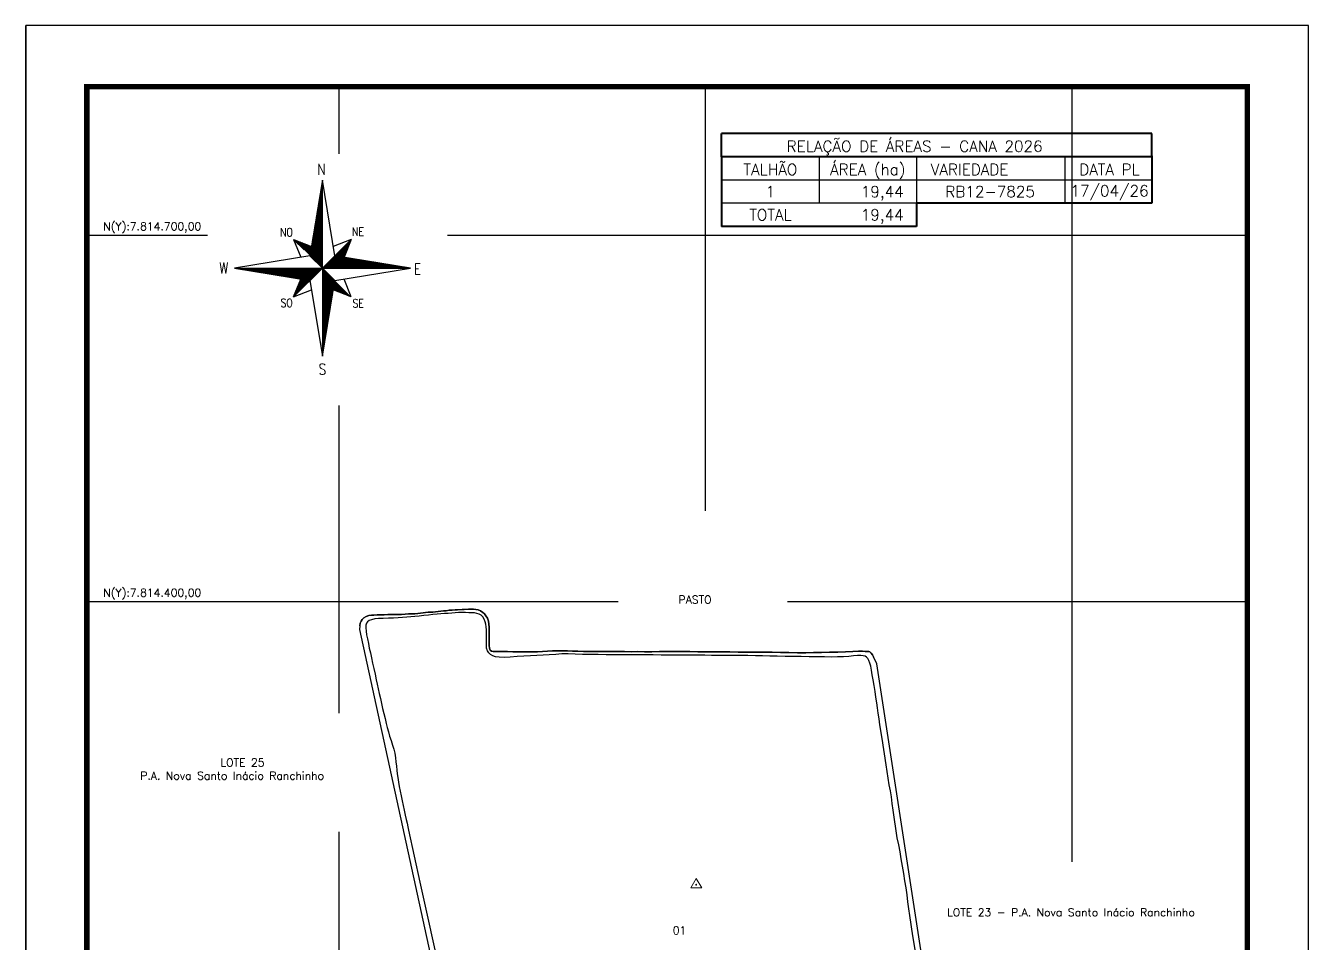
# Model space of a CAD drawing. Header units: millimetres. Extents: x 741843 to 742893, y 7813387 to 7814872.
# Drawn here: x 741843 to 742893, y 7814121 to 7814872 of the extents above; entities that cross this region are included whole.
import ezdxf
from ezdxf.enums import TextEntityAlignment as Align

# ---------------------------------------------------------------- set-up
doc = ezdxf.new("R2010")
doc.units = ezdxf.units.MM
doc.linetypes.add('LIN0', pattern=[0])
for name, color, linetype in [('0114LOTE24', 1, 'Continuous'), ('0114lote24001', 5, 'Continuous'), ('CONFRONTANTES', 7, 'Continuous'), ('MALHA', 8, 'Continuous'), ('MARGEM', 5, 'Continuous'), ('QUADRO_DE_AREAS_CANA_2024', 7, 'Continuous'), ('SETA_NORTE', 3, 'Continuous'), ('TEXTO', 7, 'Continuous')]:
    doc.layers.add(name, color=color, linetype=linetype)
doc.styles.add('ROMANS', font='romans')
doc.styles.add('Simplex', font='simplex.shx')

# ---------------------------------------------------------------- blocks, each defined once
blk = doc.blocks.new('A$C309442C0')
at = {"layer": 'SETA_NORTE', "linetype": 'Continuous'}
h = blk.add_hatch(dxfattribs=at)
h.set_pattern_fill('ANSI31', color=256, scale=0.1375, angle=-90, style=0)
h.set_pattern_definition([(315, (-215853.3434, 13873.16845), (0.3086963042, 0.3086963042), [])])
h.paths.add_polyline_path([(73.5, 97.4), (74.7, 104.9), (60, 110.8)])
h = blk.add_hatch(dxfattribs=at)
h.set_pattern_fill('ANSI31', color=256, scale=0.1375, angle=180, style=0)
h.set_pattern_definition([(225, (13869.59828, 216024.21475), (0.3086963042, -0.3086963042), [])])
h.paths.add_polyline_path([(93.8, 97.4), (101.4, 96.2), (107.3, 110.8)])
h = blk.add_hatch(dxfattribs=at)
h.set_pattern_fill('ANSI31', color=256, scale=0.1375, style=0)
h.set_pattern_definition([(45, (-13702.2971, -215849.77324), (-0.3086963042, 0.3086963042), [])])
h.paths.add_polyline_path([(73.5, 77), (65.9, 78.3), (60, 63.6)])
h = blk.add_hatch(dxfattribs=at)
h.set_pattern_fill('ANSI31', color=256, scale=0.1375, angle=90, style=0)
h.set_pattern_definition([(135, (216020.6446, -13698.72693), (-0.3086963042, -0.3086963042), [])])
h.paths.add_polyline_path([(93.8, 77), (92.6, 69.5), (107.3, 63.6)])
for p, q in [((83.4, 157.5), (83.7, 157.8)), ((83.5, 158.3), (83.7, 158.4)), ((83.6, 159), (83.7, 159.1)), ((81.3, 145.3), (83.7, 147.6)), ((81.5, 146.1), (83.7, 148.2)), ((81.6, 146.8), (83.7, 148.9)), ((81.7, 147.6), (83.7, 149.5)), ((81.8, 148.3), (83.7, 150.1)), ((82, 149.1), (83.7, 150.8)), ((82.1, 149.9), (83.7, 151.4)), ((82.2, 150.6), (83.7, 152.1)), ((82.3, 151.4), (83.7, 152.7)), ((82.5, 152.2), (83.7, 153.3)), ((82.6, 152.9), (83.7, 154)), ((82.7, 153.7), (83.7, 154.6)), ((82.9, 154.4), (83.7, 155.2)), ((83, 155.2), (83.7, 155.9)), ((83.1, 156), (83.7, 156.5)), ((83.2, 156.7), (83.7, 157.2)), ((79.2, 132.3), (83.7, 136.8)), ((79.3, 133.1), (83.7, 137.4)), ((79.5, 133.8), (83.7, 138)), ((79.6, 134.6), (83.7, 138.7)), ((79.7, 135.4), (83.7, 139.3)), ((79.8, 136.1), (83.7, 140)), ((80, 136.9), (83.7, 140.6)), ((80.1, 137.7), (83.7, 141.2)), ((80.2, 138.4), (83.7, 141.9)), ((80.3, 139.2), (83.7, 142.5)), ((80.5, 139.9), (83.7, 143.1)), ((80.6, 140.7), (83.7, 143.8)), ((80.7, 141.5), (83.7, 144.4)), ((80.8, 142.2), (83.7, 145)), ((81, 143), (83.7, 145.7)), ((81.1, 143.8), (83.7, 146.3)), ((81.2, 144.5), (83.7, 147)), ((77.2, 120.1), (83.7, 126.6)), ((77.3, 120.9), (83.7, 127.2)), ((77.4, 121.6), (83.7, 127.8)), ((77.6, 122.4), (83.7, 128.5)), ((77.7, 123.2), (83.7, 129.1)), ((77.8, 123.9), (83.7, 129.8)), ((78, 124.7), (83.7, 130.4)), ((78.1, 125.5), (83.7, 131)), ((78.2, 126.2), (83.7, 131.7)), ((78.3, 127), (83.7, 132.3)), ((78.5, 127.7), (83.7, 132.9)), ((78.6, 128.5), (83.7, 133.6)), ((78.7, 129.3), (83.7, 134.2)), ((78.8, 130), (83.7, 134.9)), ((79, 130.8), (83.7, 135.5)), ((79.1, 131.6), (83.7, 136.1)), ((75.1, 107.2), (83.7, 115.7)), ((75.2, 107.9), (83.7, 116.4)), ((75.3, 108.7), (83.7, 117)), ((75.4, 109.4), (83.7, 117.7)), ((75.6, 110.2), (83.7, 118.3)), ((75.7, 111), (83.7, 118.9)), ((75.8, 111.7), (83.7, 119.6)), ((75.9, 112.5), (83.7, 120.2)), ((76.1, 113.3), (83.7, 120.8)), ((76.2, 114), (83.7, 121.5)), ((76.3, 114.8), (83.7, 122.1)), ((76.4, 115.5), (83.7, 122.8)), ((76.6, 116.3), (83.7, 123.4)), ((76.7, 117.1), (83.7, 124)), ((76.8, 117.8), (83.7, 124.7)), ((76.9, 118.6), (83.7, 125.3)), ((77.1, 119.4), (83.7, 125.9)), ((60, 110.8), (74.7, 104.9)), ((60, 110.8), (65.9, 96.2)), ((73.5, 97.3), (83.7, 107.5)), ((73.6, 98), (83.7, 108.1)), ((73.7, 98.8), (83.7, 108.7)), ((73.8, 99.5), (83.7, 109.4)), ((73.8, 97), (83.7, 106.8)), ((73.9, 100.3), (83.7, 110)), ((74.1, 101.1), (83.7, 110.6)), ((74.2, 101.8), (83.7, 111.3)), ((74.2, 96.7), (83.7, 106.2)), ((74.3, 102.6), (83.7, 111.9)), ((74.4, 103.3), (83.7, 112.6)), ((74.5, 96.4), (83.7, 105.6)), ((74.6, 104.1), (83.7, 113.2)), ((74.7, 104.9), (83.7, 113.8)), ((74.8, 105.6), (83.7, 114.5)), ((74.9, 106.4), (83.7, 115.1)), ((107.3, 110.8), (92.6, 104.9)), ((107.3, 110.8), (101.4, 96.2)), ((74.8, 96.1), (83.7, 104.9)), ((75.1, 95.7), (83.7, 104.3)), ((75.4, 95.4), (83.7, 103.6)), ((75.8, 95.1), (83.7, 103)), ((76.1, 94.8), (83.7, 102.4)), ((76.4, 94.5), (83.7, 101.7)), ((76.7, 94.2), (83.7, 101.1)), ((77, 93.8), (83.7, 100.5)), ((77.4, 93.5), (83.7, 99.8)), ((77.7, 93.2), (83.7, 99.2)), ((78, 92.9), (83.7, 98.5)), ((78.3, 92.6), (83.7, 97.9)), ((78.6, 92.2), (83.7, 97.3)), ((78.9, 91.9), (83.7, 96.6)), ((79.3, 91.6), (83.7, 96)), ((79.6, 91.3), (83.7, 95.4)), ((79.9, 91), (83.7, 94.7)), ((83.8, 87.2), (94, 97.4)), ((84.4, 87.2), (94.5, 97.3)), ((85.1, 87.2), (95.1, 97.2)), ((85.7, 87.2), (95.6, 97.1)), ((86.3, 87.2), (96.2, 97)), ((87, 87.2), (96.7, 96.9)), ((87.6, 87.2), (97.2, 96.9)), ((88.3, 87.2), (97.8, 96.8)), ((88.9, 87.2), (98.3, 96.7)), ((89.5, 87.2), (98.9, 96.6)), ((90.2, 87.2), (99.4, 96.5)), ((90.8, 87.2), (100, 96.4)), ((91.4, 87.2), (100.5, 96.3)), ((92.1, 87.2), (101.1, 96.2)), ((92.7, 87.2), (101.6, 96.1)), ((93.4, 87.2), (102.2, 96)), ((94, 87.2), (102.7, 96)), ((94.6, 87.2), (103.3, 95.9)), ((95.3, 87.2), (103.8, 95.8)), ((95.9, 87.2), (104.4, 95.7)), ((96.5, 87.2), (104.9, 95.6)), ((97.2, 87.2), (105.5, 95.5)), ((97.8, 87.2), (106, 95.4)), ((98.4, 87.2), (106.5, 95.3)), ((99.1, 87.2), (107.1, 95.2)), ((99.7, 87.2), (107.6, 95.1)), ((100.4, 87.2), (108.2, 95.1)), ((101, 87.2), (108.7, 95)), ((101.6, 87.2), (109.3, 94.9)), ((102.3, 87.2), (109.8, 94.8)), ((102.9, 87.2), (110.4, 94.7)), ((103.5, 87.2), (110.9, 94.6)), ((104.2, 87.2), (111.5, 94.5)), ((11.8, 87.2), (11.8, 87.2)), ((12.3, 87.1), (12.4, 87.2)), ((12.9, 87), (13.1, 87.2)), ((13.4, 86.9), (13.7, 87.2)), ((14, 86.8), (14.4, 87.2)), ((14.5, 86.7), (15, 87.2)), ((15.1, 86.6), (15.6, 87.2)), ((15.6, 86.6), (16.3, 87.2)), ((16.2, 86.5), (16.9, 87.2)), ((16.7, 86.4), (17.5, 87.2)), ((17.2, 86.3), (18.2, 87.2)), ((17.8, 86.2), (18.8, 87.2)), ((18.3, 86.1), (19.5, 87.2)), ((18.9, 86), (20.1, 87.2)), ((19.4, 85.9), (20.7, 87.2)), ((20, 85.8), (21.4, 87.2)), ((20.5, 85.7), (22, 87.2)), ((21.1, 85.7), (22.6, 87.2)), ((21.6, 85.6), (23.3, 87.2)), ((22.2, 85.5), (23.9, 87.2)), ((22.7, 85.4), (24.6, 87.2)), ((23.3, 85.3), (25.2, 87.2)), ((23.8, 85.2), (25.8, 87.2)), ((24.4, 85.1), (26.5, 87.2)), ((24.9, 85), (27.1, 87.2)), ((25.5, 84.9), (27.7, 87.2)), ((26, 84.8), (28.4, 87.2)), ((26.5, 84.8), (29, 87.2)), ((27.1, 84.7), (29.6, 87.2)), ((27.6, 84.6), (30.3, 87.2)), ((28.2, 84.5), (30.9, 87.2)), ((28.7, 84.4), (31.6, 87.2)), ((29.3, 84.3), (32.2, 87.2)), ((29.8, 84.2), (32.8, 87.2)), ((30.4, 84.1), (33.5, 87.2)), ((30.9, 84), (34.1, 87.2)), ((31.5, 83.9), (34.7, 87.2)), ((32, 83.9), (35.4, 87.2)), ((32.6, 83.8), (36, 87.2)), ((33.1, 83.7), (36.7, 87.2)), ((33.7, 83.6), (37.3, 87.2)), ((34.2, 83.5), (37.9, 87.2)), ((34.7, 83.4), (38.6, 87.2)), ((35.3, 83.3), (39.2, 87.2)), ((35.8, 83.2), (39.8, 87.2)), ((36.4, 83.1), (40.5, 87.2)), ((36.9, 83), (41.1, 87.2)), ((37.5, 83), (41.8, 87.2)), ((38, 82.9), (42.4, 87.2)), ((38.6, 82.8), (43, 87.2)), ((39.1, 82.7), (43.7, 87.2)), ((39.7, 82.6), (44.3, 87.2)), ((40.2, 82.5), (44.9, 87.2)), ((40.8, 82.4), (45.6, 87.2)), ((41.3, 82.3), (46.2, 87.2)), ((41.9, 82.2), (46.8, 87.2)), ((42.4, 82.1), (47.5, 87.2)), ((43, 82.1), (48.1, 87.2)), ((43.5, 82), (48.8, 87.2)), ((44, 81.9), (49.4, 87.2)), ((44.6, 81.8), (50, 87.2)), ((45.1, 81.7), (50.7, 87.2)), ((45.7, 81.6), (51.3, 87.2)), ((46.2, 81.5), (51.9, 87.2)), ((46.8, 81.4), (52.6, 87.2)), ((47.3, 81.3), (53.2, 87.2)), ((47.9, 81.2), (53.9, 87.2)), ((48.4, 81.2), (54.5, 87.2)), ((49, 81.1), (55.1, 87.2)), ((49.5, 81), (55.8, 87.2)), ((50.1, 80.9), (56.4, 87.2)), ((50.6, 80.8), (57, 87.2)), ((51.2, 80.7), (57.7, 87.2)), ((51.7, 80.6), (58.3, 87.2)), ((52.3, 80.5), (59, 87.2)), ((52.8, 80.4), (59.6, 87.2)), ((53.3, 80.3), (60.2, 87.2)), ((53.9, 80.3), (60.9, 87.2)), ((54.4, 80.2), (61.5, 87.2)), ((55, 80.1), (62.1, 87.2)), ((55.5, 80), (62.8, 87.2)), ((56.1, 79.9), (63.4, 87.2)), ((56.6, 79.8), (64, 87.2)), ((57.2, 79.7), (64.7, 87.2)), ((57.7, 79.6), (65.3, 87.2)), ((58.3, 79.5), (66, 87.2)), ((58.8, 79.4), (66.6, 87.2)), ((59.4, 79.4), (67.2, 87.2)), ((59.9, 79.3), (67.9, 87.2)), ((83.7, 87.2), (60, 63.6)), ((60.5, 79.2), (68.5, 87.2)), ((61, 79.1), (69.1, 87.2)), ((61.5, 79), (69.8, 87.2)), ((62.1, 78.9), (70.4, 87.2)), ((62.6, 78.8), (71.1, 87.2)), ((63.2, 78.7), (71.7, 87.2)), ((63.7, 78.6), (72.3, 87.2)), ((64.3, 78.5), (73, 87.2)), ((64.8, 78.4), (73.6, 87.2)), ((65.4, 78.4), (74.2, 87.2)), ((65.9, 78.3), (74.9, 87.2)), ((66.5, 78.2), (75.5, 87.2)), ((67, 78.1), (76.2, 87.2)), ((67.6, 78), (76.8, 87.2)), ((68.1, 77.9), (77.4, 87.2)), ((68.7, 77.8), (78.1, 87.2)), ((69.2, 77.7), (78.7, 87.2)), ((69.8, 77.6), (79.3, 87.2)), ((70.3, 77.5), (80, 87.2)), ((70.8, 77.5), (80.6, 87.2)), ((71.4, 77.4), (81.2, 87.2)), ((71.9, 77.3), (81.9, 87.2)), ((72.5, 77.2), (82.5, 87.2)), ((73, 77.1), (83.2, 87.2)), ((80.2, 90.7), (83.7, 94.1)), ((80.5, 90.3), (83.7, 93.4)), ((80.9, 90), (83.7, 92.8)), ((81.2, 89.7), (83.7, 92.2)), ((81.5, 89.4), (83.7, 91.5)), ((81.8, 89.1), (83.7, 90.9)), ((82.1, 88.7), (83.7, 90.3)), ((82.4, 88.4), (83.7, 89.6)), ((82.8, 88.1), (83.7, 89)), ((83.1, 87.8), (83.7, 88.4)), ((83.4, 87.5), (83.7, 87.7)), ((83.7, 87.1), (83.7, 87.1)), ((83.7, 86.4), (84, 86.8)), ((83.7, 85.8), (84.4, 86.5)), ((83.7, 85.2), (84.7, 86.2)), ((83.7, 84.5), (85, 85.9)), ((83.7, 83.9), (85.3, 85.6)), ((83.7, 83.3), (85.6, 85.2)), ((83.7, 82.6), (86, 84.9)), ((83.7, 82), (86.3, 84.6)), ((83.7, 81.3), (86.6, 84.3)), ((104.8, 87.2), (112, 94.4)), ((105.5, 87.2), (112.6, 94.3)), ((106.1, 87.2), (113.1, 94.2)), ((106.7, 87.2), (113.7, 94.1)), ((107.4, 87.2), (114.2, 94.1)), ((108, 87.2), (114.8, 94)), ((108.6, 87.2), (115.3, 93.9)), ((109.3, 87.2), (115.8, 93.8)), ((109.9, 87.2), (116.4, 93.7)), ((110.6, 87.2), (116.9, 93.6)), ((111.2, 87.2), (117.5, 93.5)), ((111.8, 87.2), (118, 93.4)), ((112.5, 87.2), (118.6, 93.3)), ((113.1, 87.2), (119.1, 93.2)), ((113.7, 87.2), (119.7, 93.2)), ((114.4, 87.2), (120.2, 93.1)), ((115, 87.2), (120.8, 93)), ((115.6, 87.2), (121.3, 92.9)), ((116.3, 87.2), (121.9, 92.8)), ((116.9, 87.2), (122.4, 92.7)), ((117.6, 87.2), (123, 92.6)), ((118.2, 87.2), (123.5, 92.5)), ((118.8, 87.2), (124, 92.4)), ((119.5, 87.2), (124.6, 92.3)), ((120.1, 87.2), (125.1, 92.3)), ((120.7, 87.2), (125.7, 92.2)), ((121.4, 87.2), (126.2, 92.1)), ((122, 87.2), (126.8, 92)), ((122.7, 87.2), (127.3, 91.9)), ((123.3, 87.2), (127.9, 91.8)), ((123.9, 87.2), (128.4, 91.7)), ((124.6, 87.2), (129, 91.6)), ((125.2, 87.2), (129.5, 91.5)), ((125.8, 87.2), (130.1, 91.4)), ((126.5, 87.2), (130.6, 91.4)), ((127.1, 87.2), (131.2, 91.3)), ((127.8, 87.2), (131.7, 91.2)), ((128.4, 87.2), (132.3, 91.1)), ((129, 87.2), (132.8, 91)), ((129.7, 87.2), (133.3, 90.9)), ((130.3, 87.2), (133.9, 90.8)), ((130.9, 87.2), (134.4, 90.7)), ((131.6, 87.2), (135, 90.6)), ((132.2, 87.2), (135.5, 90.5)), ((132.8, 87.2), (136.1, 90.5)), ((133.5, 87.2), (136.6, 90.4)), ((134.1, 87.2), (137.2, 90.3)), ((134.8, 87.2), (137.7, 90.2)), ((135.4, 87.2), (138.3, 90.1)), ((136, 87.2), (138.8, 90)), ((136.7, 87.2), (139.4, 89.9)), ((137.3, 87.2), (139.9, 89.8)), ((137.9, 87.2), (140.5, 89.7)), ((138.6, 87.2), (141, 89.6)), ((139.2, 87.2), (141.6, 89.6)), ((139.9, 87.2), (142.1, 89.5)), ((140.5, 87.2), (142.6, 89.4)), ((141.1, 87.2), (143.2, 89.3)), ((141.8, 87.2), (143.7, 89.2)), ((142.4, 87.2), (144.3, 89.1)), ((143, 87.2), (144.8, 89)), ((143.7, 87.2), (145.4, 88.9)), ((144.3, 87.2), (145.9, 88.8)), ((144.9, 87.2), (146.5, 88.7)), ((145.6, 87.2), (147, 88.7)), ((146.2, 87.2), (147.6, 88.6)), ((146.9, 87.2), (148.1, 88.5)), ((147.5, 87.2), (148.7, 88.4)), ((148.1, 87.2), (149.2, 88.3)), ((148.8, 87.2), (149.8, 88.2)), ((149.4, 87.2), (150.3, 88.1)), ((150, 87.2), (150.8, 88)), ((150.7, 87.2), (151.4, 87.9)), ((151.3, 87.2), (151.9, 87.8)), ((152, 87.2), (152.5, 87.8)), ((152.6, 87.2), (153, 87.7)), ((153.2, 87.2), (153.6, 87.6)), ((153.9, 87.2), (154.1, 87.5)), ((154.5, 87.2), (154.7, 87.4)), ((155.1, 87.2), (155.2, 87.3)), ((60, 63.6), (65.9, 78.3)), ((83.7, 80.7), (86.9, 84)), ((83.7, 80.1), (87.2, 83.6)), ((83.7, 79.4), (87.5, 83.3)), ((83.7, 78.8), (87.9, 83)), ((83.7, 78.2), (88.2, 82.7)), ((83.7, 77.5), (88.5, 82.4)), ((83.7, 76.9), (88.8, 82.1)), ((83.7, 76.2), (89.1, 81.7)), ((83.7, 75.6), (89.5, 81.4)), ((83.7, 75), (89.8, 81.1)), ((83.7, 74.3), (90.1, 80.8)), ((83.7, 73.7), (90.4, 80.5)), ((83.7, 73.1), (90.7, 80.1)), ((83.7, 72.4), (91, 79.8)), ((83.7, 71.8), (91.4, 79.5)), ((83.7, 71.2), (91.7, 79.2)), ((83.7, 70.5), (92, 78.9)), ((83.7, 69.9), (92.3, 78.5)), ((83.7, 69.2), (92.6, 78.2)), ((83.7, 68.6), (93, 77.9)), ((83.7, 68), (93.3, 77.6)), ((83.7, 67.3), (93.6, 77.3)), ((83.7, 66.7), (93.8, 76.9)), ((83.7, 66.1), (93.7, 76.1)), ((83.7, 65.4), (93.6, 75.3)), ((83.7, 64.8), (93.4, 74.6)), ((83.7, 64.1), (93.3, 73.8)), ((107.3, 63.6), (101.4, 78.3)), ((60, 63.6), (74.7, 69.5)), ((83.7, 63.5), (93.2, 73)), ((83.7, 62.9), (93.1, 72.3)), ((83.7, 62.2), (92.9, 71.5)), ((83.7, 61.6), (92.8, 70.8)), ((83.7, 61), (92.7, 70)), ((83.7, 60.3), (92.6, 69.2)), ((83.7, 59.7), (92.4, 68.5)), ((83.7, 59), (92.3, 67.7)), ((83.7, 58.4), (92.2, 66.9)), ((83.7, 57.8), (92.1, 66.2)), ((83.7, 57.1), (91.9, 65.4)), ((83.7, 56.5), (91.8, 64.7)), ((83.7, 55.9), (91.7, 63.9)), ((83.7, 55.2), (91.6, 63.1)), ((107.3, 63.6), (92.6, 69.5)), ((83.7, 54.6), (91.4, 62.4)), ((83.7, 54), (91.3, 61.6)), ((83.7, 53.3), (91.2, 60.8)), ((83.7, 52.7), (91.1, 60.1)), ((83.7, 52), (90.9, 59.3)), ((83.7, 51.4), (90.8, 58.6)), ((83.7, 50.8), (90.7, 57.8)), ((83.7, 50.1), (90.5, 57)), ((83.7, 49.5), (90.4, 56.3)), ((83.7, 48.9), (90.3, 55.5)), ((83.7, 48.2), (90.2, 54.7)), ((83.7, 47.6), (90, 54)), ((83.7, 46.9), (89.9, 53.2)), ((83.7, 46.3), (89.8, 52.5)), ((83.7, 45.7), (89.7, 51.7)), ((83.7, 45), (89.5, 50.9)), ((83.7, 44.4), (89.4, 50.2)), ((83.7, 43.8), (89.3, 49.4)), ((83.7, 43.1), (89.2, 48.6)), ((83.7, 42.5), (89, 47.9)), ((83.7, 41.8), (88.9, 47.1)), ((83.7, 41.2), (88.8, 46.3)), ((83.7, 40.6), (88.7, 45.6)), ((83.7, 39.9), (88.5, 44.8)), ((83.7, 39.3), (88.4, 44.1)), ((83.7, 38.7), (88.3, 43.3)), ((83.7, 38), (88.2, 42.5)), ((83.7, 37.4), (88, 41.8)), ((83.7, 36.8), (87.9, 41)), ((83.7, 36.1), (87.8, 40.2)), ((83.7, 35.5), (87.7, 39.5)), ((83.7, 34.8), (87.5, 38.7)), ((83.7, 34.2), (87.4, 38)), ((83.7, 33.6), (87.3, 37.2)), ((83.7, 32.9), (87.2, 36.4)), ((83.7, 32.3), (87, 35.7)), ((83.7, 31.7), (86.9, 34.9)), ((83.7, 31), (86.8, 34.1)), ((83.7, 30.4), (86.7, 33.4)), ((83.7, 29.7), (86.5, 32.6)), ((83.7, 29.1), (86.4, 31.9)), ((83.7, 28.5), (86.3, 31.1)), ((83.7, 27.8), (86.2, 30.3)), ((83.7, 27.2), (86, 29.6)), ((83.7, 26.6), (85.9, 28.8)), ((83.7, 25.9), (85.8, 28)), ((83.7, 25.3), (85.6, 27.3)), ((83.7, 24.6), (85.5, 26.5)), ((83.7, 24), (85.4, 25.8)), ((83.7, 23.4), (85.3, 25)), ((83.7, 22.7), (85.1, 24.2)), ((83.7, 22.1), (85, 23.5)), ((83.7, 21.5), (84.9, 22.7)), ((83.7, 20.8), (84.8, 21.9)), ((83.7, 20.2), (84.6, 21.2)), ((83.7, 19.6), (84.5, 20.4)), ((83.7, 18.9), (84.4, 19.7)), ((83.7, 18.3), (84.3, 18.9)), ((83.7, 17.6), (84.1, 18.1)), ((83.7, 17), (84, 17.4)), ((83.7, 16.4), (83.9, 16.6)), ((83.7, 15.7), (83.8, 15.8))]:
    blk.add_line(p, q, dxfattribs=at)
blk.add_lwpolyline([(93.8, 77), (155.7, 87.2), (93.8, 97.4), (83.7, 159.3), (73.5, 97.4), (11.6, 87.2), (73.5, 77), (83.7, 15.1)], close=True, dxfattribs=at)
for points in [[(83.7, 87.2), (83.7, 159.3)], [(83.7, 87.2), (73.5, 97.4)], [(83.7, 87.2), (93.8, 97.4)], [(11.6, 87.2), (155.7, 87.2)], [(83.7, 87.2), (73.5, 77)], [(83.7, 87.2), (93.8, 77)], [(83.7, 87.2), (83.7, 15.1)]]:
    blk.add_lwpolyline(points, dxfattribs=at)
at = {"layer": 'SETA_NORTE', "color": 7, "lineweight": 30, "style": 'ROMANS', "width": 0.8}
for s, height, p in [('N ', 8.94, (79.5, 163.6)), ('NO', 6.88, (49.1, 113.2)), ('NE', 6.87, (108, 113.7)), ('W', 8.94, (-0.7, 82.9)), ('E', 8.94, (158.6, 82.1)), ('SO', 6.88, (49.5, 55.3)), ('SE', 6.87, (108.3, 55)), ('S', 8.94, (80.6, 0))]:
    blk.add_text(s, height=height, dxfattribs=at).set_placement(p)

msp = doc.modelspace()

# ---------------------------------------------------------------- linework, layer by layer
at = {"layer": '0114LOTE24'}
msp.add_lwpolyline([(742612.5, 7813879.1), (742540.3, 7814349.2), (742537.4, 7814354.7), (742536.6, 7814356.5), (742535.7, 7814357.9), (742534.5, 7814358.9), (742533.6, 7814359.2), (742532.3, 7814359.3), (742530.7, 7814359.3), (742528.4, 7814359.4), (742525.2, 7814359.4), (742520.5, 7814359.3), (742514.6, 7814359), (742508.2, 7814358.6), (742501.4, 7814358.5), (742494.8, 7814358.4), (742488.5, 7814358.3), (742482, 7814358.2), (742475.3, 7814358.2), (742468.3, 7814358.3), (742461.3, 7814358.4), (742454.5, 7814358.5), (742447.6, 7814358.5), (742440.7, 7814358.5), (742433.7, 7814358.6), (742426.8, 7814358.7), (742420, 7814358.8), (742413.4, 7814358.8), (742406.7, 7814358.9), (742400.2, 7814359), (742393.6, 7814359), (742387.2, 7814359.1), (742380.8, 7814359.1), (742374.6, 7814359.1), (742368.4, 7814359.1), (742362.2, 7814359.1), (742356.1, 7814359), (742350, 7814359), (742344.4, 7814359.1), (742339.1, 7814359), (742333.8, 7814359.1), (742328.6, 7814359.1), (742323.7, 7814359.1), (742318.8, 7814359.1), (742314, 7814359.2), (742309.2, 7814359.1), (742304.7, 7814359.2), (742300.1, 7814359.3), (742295.6, 7814359.4), (742291.1, 7814359.5), (742286.9, 7814359.6), (742282.7, 7814359.7), (742278.5, 7814359.7), (742274.6, 7814359.6), (742270.7, 7814359.5), (742266.6, 7814359.2), (742262.4, 7814359), (742259, 7814359), (742255.9, 7814358.9), (742252.6, 7814358.9), (742249.6, 7814358.9), (742246.3, 7814358.9), (742242.2, 7814359), (742238, 7814359.2), (742231.3, 7814359.2), (742226.1, 7814359.2), (742224.8, 7814359.5), (742223.8, 7814360.2), (742223.1, 7814361.8), (742222.9, 7814364), (742222.9, 7814366.1), (742222.9, 7814368.3), (742223, 7814370.9), (742223, 7814373.6), (742223, 7814376.3), (742222.9, 7814379.1), (742222.7, 7814381.6), (742222.4, 7814384), (742221.6, 7814386.5), (742220.2, 7814388.5), (742219, 7814390), (742217.7, 7814391.2), (742215.9, 7814392.4), (742213.9, 7814393.2), (742212, 7814393.7), (742210.1, 7814393.8), (742208.1, 7814393.8), (742206.1, 7814393.8), (742202.4, 7814393.6), (742200.8, 7814393.6), (742197, 7814393.3), (742195.1, 7814393.2), (742192.6, 7814393), (742190.1, 7814392.9), (742187.7, 7814392.6), (742185.5, 7814392.4), (742183.4, 7814392.1), (742181.1, 7814391.8), (742179, 7814391.7), (742176.8, 7814391.5), (742174.8, 7814391.4), (742172.9, 7814391.3), (742170.8, 7814391.1), (742168.8, 7814390.9), (742166.7, 7814390.6), (742164.6, 7814390.3), (742162, 7814390.1), (742159.4, 7814390), (742156.8, 7814389.9), (742154.1, 7814389.7), (742151.1, 7814389.5), (742148.4, 7814389.4), (742145.5, 7814389.4), (742142.6, 7814389.4), (742139.9, 7814389.4), (742137, 7814389.3), (742134, 7814389.2), (742131.1, 7814389.1), (742128.6, 7814389), (742126.5, 7814388.9), (742124.4, 7814388.7), (742122.3, 7814387.9), (742120.4, 7814386.7), (742119, 7814385.5), (742118, 7814384.1), (742117.4, 7814382.4), (742117.1, 7814380.1), (742116.7, 7814377.3), (742231.2, 7813852.2)], dxfattribs=at)
at = {"layer": '0114LOTE24', "elevation": 632.5}
msp.add_lwpolyline([(742117.1, 7814380.1), (742117.4, 7814382.4), (742118, 7814384.1), (742119, 7814385.5), (742120.4, 7814386.7), (742122.3, 7814387.9), (742124.4, 7814388.7), (742126.5, 7814388.9), (742128.6, 7814389), (742131.1, 7814389.1), (742134, 7814389.2), (742137, 7814389.3), (742139.9, 7814389.4), (742142.6, 7814389.4), (742145.5, 7814389.4), (742148.4, 7814389.4), (742151.1, 7814389.5), (742154.1, 7814389.7), (742156.8, 7814389.9), (742159.4, 7814390), (742162, 7814390.1), (742164.6, 7814390.3), (742166.7, 7814390.6), (742168.8, 7814390.9), (742170.8, 7814391.1), (742172.9, 7814391.3), (742174.8, 7814391.4), (742176.8, 7814391.5), (742179, 7814391.7), (742181.1, 7814391.8), (742183.4, 7814392.1), (742185.5, 7814392.4), (742187.7, 7814392.6), (742190.1, 7814392.9), (742192.6, 7814393), (742195.1, 7814393.2), (742197, 7814393.3), (742200.8, 7814393.6), (742202.4, 7814393.6), (742206.1, 7814393.8), (742208.1, 7814393.8), (742210.1, 7814393.8), (742212, 7814393.7), (742213.9, 7814393.2), (742215.9, 7814392.4), (742217.7, 7814391.2), (742219, 7814390), (742220.2, 7814388.5), (742221.6, 7814386.5), (742222.4, 7814384), (742222.7, 7814381.6), (742222.9, 7814379.1), (742223, 7814376.3), (742223, 7814373.6), (742223, 7814370.9), (742222.9, 7814368.3), (742222.9, 7814366.1), (742222.9, 7814364), (742223.1, 7814361.8), (742223.8, 7814360.2), (742224.8, 7814359.5), (742226.1, 7814359.2), (742231.3, 7814359.2), (742238, 7814359.2), (742242.2, 7814359), (742246.3, 7814358.9), (742249.6, 7814358.9), (742252.6, 7814358.9), (742255.9, 7814358.9), (742259, 7814359), (742262.4, 7814359), (742266.6, 7814359.2), (742270.7, 7814359.5), (742274.6, 7814359.6), (742278.5, 7814359.7), (742282.7, 7814359.7), (742286.9, 7814359.6), (742291.1, 7814359.5), (742295.6, 7814359.4), (742300.1, 7814359.3), (742304.7, 7814359.2), (742309.2, 7814359.1), (742314, 7814359.2), (742318.8, 7814359.1), (742323.7, 7814359.1), (742328.6, 7814359.1), (742333.8, 7814359.1), (742339.1, 7814359), (742344.4, 7814359.1), (742350, 7814359), (742356.1, 7814359), (742362.2, 7814359.1), (742368.4, 7814359.1), (742374.6, 7814359.1), (742380.8, 7814359.1), (742387.2, 7814359.1), (742393.6, 7814359), (742400.2, 7814359), (742406.7, 7814358.9), (742413.4, 7814358.8), (742420, 7814358.8), (742426.8, 7814358.7), (742433.7, 7814358.6), (742440.7, 7814358.5), (742447.6, 7814358.5), (742454.5, 7814358.5), (742461.3, 7814358.4), (742468.3, 7814358.3), (742475.3, 7814358.2), (742482, 7814358.2), (742488.5, 7814358.3), (742494.8, 7814358.4), (742501.4, 7814358.5), (742508.2, 7814358.6), (742514.6, 7814359), (742520.5, 7814359.3), (742525.2, 7814359.4), (742528.4, 7814359.4), (742530.7, 7814359.3), (742532.3, 7814359.3), (742533.6, 7814359.2), (742534.5, 7814358.9), (742535.7, 7814357.9), (742536.6, 7814356.5), (742537.4, 7814354.7)], dxfattribs=at)
at = {"layer": '0114lote24001', "color": 5}
msp.add_lwpolyline([(742572.6, 7814108.6), (742569.8, 7814126.3), (742567.3, 7814142.9), (742566.5, 7814148.4), (742565.7, 7814154.1), (742565.1, 7814159.8), (742564.3, 7814165.6), (742563.2, 7814171.4), (742562.2, 7814177.3), (742561.2, 7814183.3), (742560.2, 7814189.3), (742559.3, 7814195.1), (742558.1, 7814200.8), (742557, 7814206.5), (742553.7, 7814229.2), (742552.8, 7814234.8), (742552.2, 7814240.1), (742551.3, 7814245), (742550.4, 7814250), (742549.6, 7814255.4), (742548.8, 7814260.9), (742547.9, 7814266.4), (742544.5, 7814288), (742542.8, 7814299), (742542.1, 7814304.1), (742541.4, 7814308.7), (742540.9, 7814313), (742540.3, 7814317.1), (742539.4, 7814321.7), (742538.8, 7814326.5), (742538, 7814331.2), (742537.2, 7814335.9), (742536.5, 7814340.1), (742535.9, 7814344), (742535.2, 7814347.2), (742534.4, 7814349.7), (742533.6, 7814351.8), (742532.8, 7814353.5), (742531.9, 7814354.5), (742530.8, 7814355.3), (742529.1, 7814355.7), (742527.2, 7814355.9), (742524.4, 7814355.8), (742521, 7814355.6), (742517.4, 7814355.2), (742513, 7814354.8), (742508.1, 7814354.7), (742502.9, 7814354.6), (742497.3, 7814354.7), (742491.2, 7814354.8), (742484.8, 7814354.9), (742478.3, 7814355.1), (742471.7, 7814355.2), (742465.1, 7814355.2), (742458.7, 7814355.3), (742452.7, 7814355.4), (742446.7, 7814355.5), (742440.8, 7814355.7), (742434.6, 7814355.8), (742428.5, 7814355.9), (742422.5, 7814355.8), (742416.5, 7814355.9), (742410.7, 7814355.9), (742404.9, 7814356), (742399.4, 7814356.1), (742393.8, 7814356.1), (742388, 7814356.1), (742382, 7814356.1), (742376, 7814356.2), (742369.9, 7814356.2), (742363.6, 7814356.3), (742357.2, 7814356.4), (742350.8, 7814356.5), (742344.5, 7814356.5), (742338.1, 7814356.5), (742331.7, 7814356.5), (742325.1, 7814356.4), (742318.6, 7814356.5), (742312.2, 7814356.6), (742305.9, 7814356.7), (742299.4, 7814356.7), (742293.2, 7814357), (742287.5, 7814357.2), (742282.5, 7814357.2), (742277.4, 7814356.8), (742272.1, 7814356.5), (742267.1, 7814356.2), (742261.9, 7814355.9), (742256.6, 7814355.7), (742251.3, 7814355.4), (742245.7, 7814355), (742240.2, 7814354.5), (742235.3, 7814354.3), (742231.1, 7814354.4), (742228, 7814354.9), (742225.8, 7814355.7), (742224, 7814356.7), (742222.7, 7814358), (742221.6, 7814359.7), (742220.8, 7814362), (742220.6, 7814364.3), (742220.6, 7814366.9), (742220.6, 7814369.5), (742220.6, 7814371.8), (742220.6, 7814374.3), (742220.6, 7814377), (742220.4, 7814379.4), (742220.1, 7814381.5), (742219.6, 7814383.6), (742218.9, 7814385.6), (742217.8, 7814387.5), (742216.3, 7814388.8), (742214.6, 7814389.8), (742212.9, 7814390.4), (742210.9, 7814390.8), (742208.6, 7814390.8), (742206.3, 7814390.9), (742203.6, 7814391.1), (742200.7, 7814391.1), (742197.8, 7814391), (742195, 7814390.8), (742192.2, 7814390.5), (742189.2, 7814390.3), (742186.2, 7814390.2), (742183.3, 7814390), (742180.2, 7814389.7), (742176.9, 7814389.4), (742173.2, 7814389), (742169.4, 7814388.6), (742165.6, 7814388.2), (742162.1, 7814387.9), (742158.8, 7814387.6), (742155.4, 7814387.2), (742151.9, 7814386.9), (742148.3, 7814386.7), (742144.6, 7814386.5), (742140.5, 7814386.4), (742136.2, 7814386.3), (742132.3, 7814386.1), (742129.3, 7814385.8), (742126.7, 7814385.2), (742124.7, 7814384.5), (742123.4, 7814383.6), (742122.5, 7814382.4), (742122, 7814380.7), (742122, 7814378.6), (742122.1, 7814375.9), (742122.5, 7814372.9), (742123.2, 7814369.6), (742124, 7814365.8), (742124.7, 7814362), (742125.8, 7814358.1), (742126.7, 7814354), (742127.5, 7814349.7), (742128.5, 7814345.3), (742129.5, 7814340.7), (742130.4, 7814336.1), (742131.2, 7814332.3), (742132, 7814328.6), (742132.9, 7814324.8), (742133.8, 7814320.7), (742134.7, 7814316.6), (742135.7, 7814312.5), (742136.6, 7814308.3), (742137.7, 7814304.2), (742138.7, 7814300.3), (742139.5, 7814296.8), (742140.4, 7814293.4), (742141.4, 7814289.9), (742142.6, 7814286.2), (742143.8, 7814282.6), (742144.8, 7814279.3), (742145.6, 7814275.8), (742146.1, 7814272.1), (742146.6, 7814268.7), (742146.9, 7814265.4), (742147.3, 7814262.1), (742147.6, 7814259.1), (742148.1, 7814255.9), (742148.6, 7814252.3), (742149.3, 7814248.7), (742150, 7814244.9), (742150.9, 7814241), (742151.8, 7814236.9), (742152.6, 7814233), (742153.4, 7814229.2), (742154.1, 7814225.2), (742154.9, 7814221.7), (742155.7, 7814218.5), (742156.3, 7814215.5), (742156.9, 7814212.9), (742166.1, 7814170.2), (742183.8, 7814090.4)], dxfattribs=at)
at = {"layer": 'MALHA'}
for points in [[(742100, 7814766.6), (742100, 7814821.7)], [(742400, 7814474.4), (742400, 7814821.7)], [(742700, 7814186.8), (742700, 7814821.7)], [(741893.5, 7814700), (741992.3, 7814700)], [(742188.9, 7814700), (742843.5, 7814700)], [(742100, 7814308.8), (742100, 7814560.7)], [(741893.5, 7814400), (742328.4, 7814400)], [(742467.1, 7814400), (742843.5, 7814400)], [(742100, 7814014.6), (742100, 7814211.6)]]:
    msp.add_lwpolyline(points, dxfattribs=at)
at = {"layer": 'MARGEM', "color": 174, "linetype": 'LIN0'}
msp.add_line((741843.5, 7813386.7), (741843.5, 7814871.7), dxfattribs=at)
at = {"layer": 'MARGEM', "color": 174, "linetype": 'LIN0', "flags": 128}
msp.add_lwpolyline([(742893.5, 7813386.7), (742893.5, 7814871.7), (741843.5, 7814871.7), (741843.5, 7813386.7)], close=True, dxfattribs=at)
at = {"layer": 'MARGEM', "color": 174, "linetype": 'LIN0', "const_width": 4.54, "flags": 128}
msp.add_lwpolyline([(742843.5, 7813553.9), (742843.5, 7814821.7), (741893.5, 7814821.7), (741893.5, 7813553.9)], close=True, dxfattribs=at)
at = {"layer": 'QUADRO_DE_AREAS_CANA_2024', "color": 174, "linetype": 'ByBlock', "lineweight": 40}
for p, q in [((742765.4, 7814783.3), (742413.2, 7814783.3)), ((742413.2, 7814764.3), (742413.2, 7814783.3)), ((742765.4, 7814764.3), (742765.4, 7814783.3)), ((742413.2, 7814764.3), (742413.2, 7814707.3)), ((742765.4, 7814764.3), (742413.2, 7814764.3)), ((742765.4, 7814765.2), (742765.4, 7814726.3)), ((742572.6, 7814726.3), (742572.6, 7814707.3)), ((742765.4, 7814726.3), (742572.6, 7814726.3)), ((742572.6, 7814707.3), (742413.2, 7814707.3))]:
    msp.add_line(p, q, dxfattribs=at)
at = {"layer": 'QUADRO_DE_AREAS_CANA_2024', "linetype": 'Continuous'}
for p, q in [((742492.9, 7814764.3), (742492.9, 7814726.3)), ((742572.6, 7814764.3), (742572.6, 7814726.3)), ((742694.2, 7814764.3), (742694.2, 7814726.3)), ((742765.4, 7814745.3), (742413.2, 7814745.3)), ((742572.6, 7814726.3), (742413.2, 7814726.3))]:
    msp.add_line(p, q, dxfattribs=at)
at = {"layer": 'TEXTO', "color": 7, "lineweight": 9, "flags": 128}
msp.add_lwpolyline([(742387.9, 7814165.6), (742396.9, 7814165.6), (742392.4, 7814173.4)], close=True, dxfattribs=at)
at = {"layer": 'TEXTO', "color": 7, "lineweight": 9, "const_width": 0.706, "flags": 128}
msp.add_lwpolyline([(742392, 7814168.2, -1), (742392.8, 7814168.2, -1)], format="xyb", close=True, dxfattribs=at)

# ---------------------------------------------------------------- block references
at = {"layer": 'SETA_NORTE', "linetype": 'ByBlock'}
msp.add_blockref('A$C309442C0', (742002.7, 7814585.9), dxfattribs=at)

# ---------------------------------------------------------------- texts
at = {"layer": 'CONFRONTANTES', "color": 7, "linetype": 'Continuous', "style": 'Simplex'}
for s, p in [('PASTO', (742377.9, 7814404.9)), ('LOTE 23 - P.A. Nova Santo Inácio Ranchinho', (742597.7, 7814148.8))]:
    msp.add_text(s, height=6.5, dxfattribs=at).set_placement(p, align=Align.TOP_LEFT)
for s, p in [('LOTE 25 ', (742002.8, 7814265)), ('P.A. Nova Santo Inácio Ranchinho', (741937.3, 7814254.2))]:
    msp.add_text(s, height=6.5, dxfattribs=at).set_placement(p)
at = {"layer": 'MALHA', "style": 'Simplex'}
for s, p in [('N(Y):7.814.700,00', (741947.1, 7814707.3)), ('N(Y):7.814.400,00', (741947.1, 7814407.3))]:
    msp.add_text(s, height=6.5, dxfattribs=at).set_placement(p, align=Align.MIDDLE_CENTER)
at = {"layer": 'QUADRO_DE_AREAS_CANA_2024', "linetype": 'Continuous', "style": 'Simplex'}
for s, p in [('RELAÇÃO DE ÁREAS - CANA 2026', (742571.2, 7814772.9)), ('ÁREA (ha)', (742532.8, 7814753.9)), ('TALHÃO', (742453.1, 7814753.9)), ('VARIEDADE', (742616.2, 7814753.9)), ('DATA PL', (742730.7, 7814753.9)), ('17/04/26', (742730.7, 7814736.4)), ('1', (742453.1, 7814735.8)), ('RB12-7825', (742633, 7814735.8)), ('TOTAL', (742453.1, 7814716.8))]:
    msp.add_text(s, height=9.1, dxfattribs=at).set_placement(p, align=Align.MIDDLE_CENTER)
for p in [(742562.2, 7814731.2), (742562.2, 7814712.2)]:
    msp.add_text('19,44', height=9.1, dxfattribs=at).set_placement(p, align=Align.RIGHT)
at = {"layer": 'TEXTO', "color": 7, "linetype": 'Continuous', "style": 'Simplex'}
msp.add_text('01', height=6.5, dxfattribs=at).set_placement((742373.1, 7814134), align=Align.TOP_LEFT)

doc.saveas('drawing.dxf')
